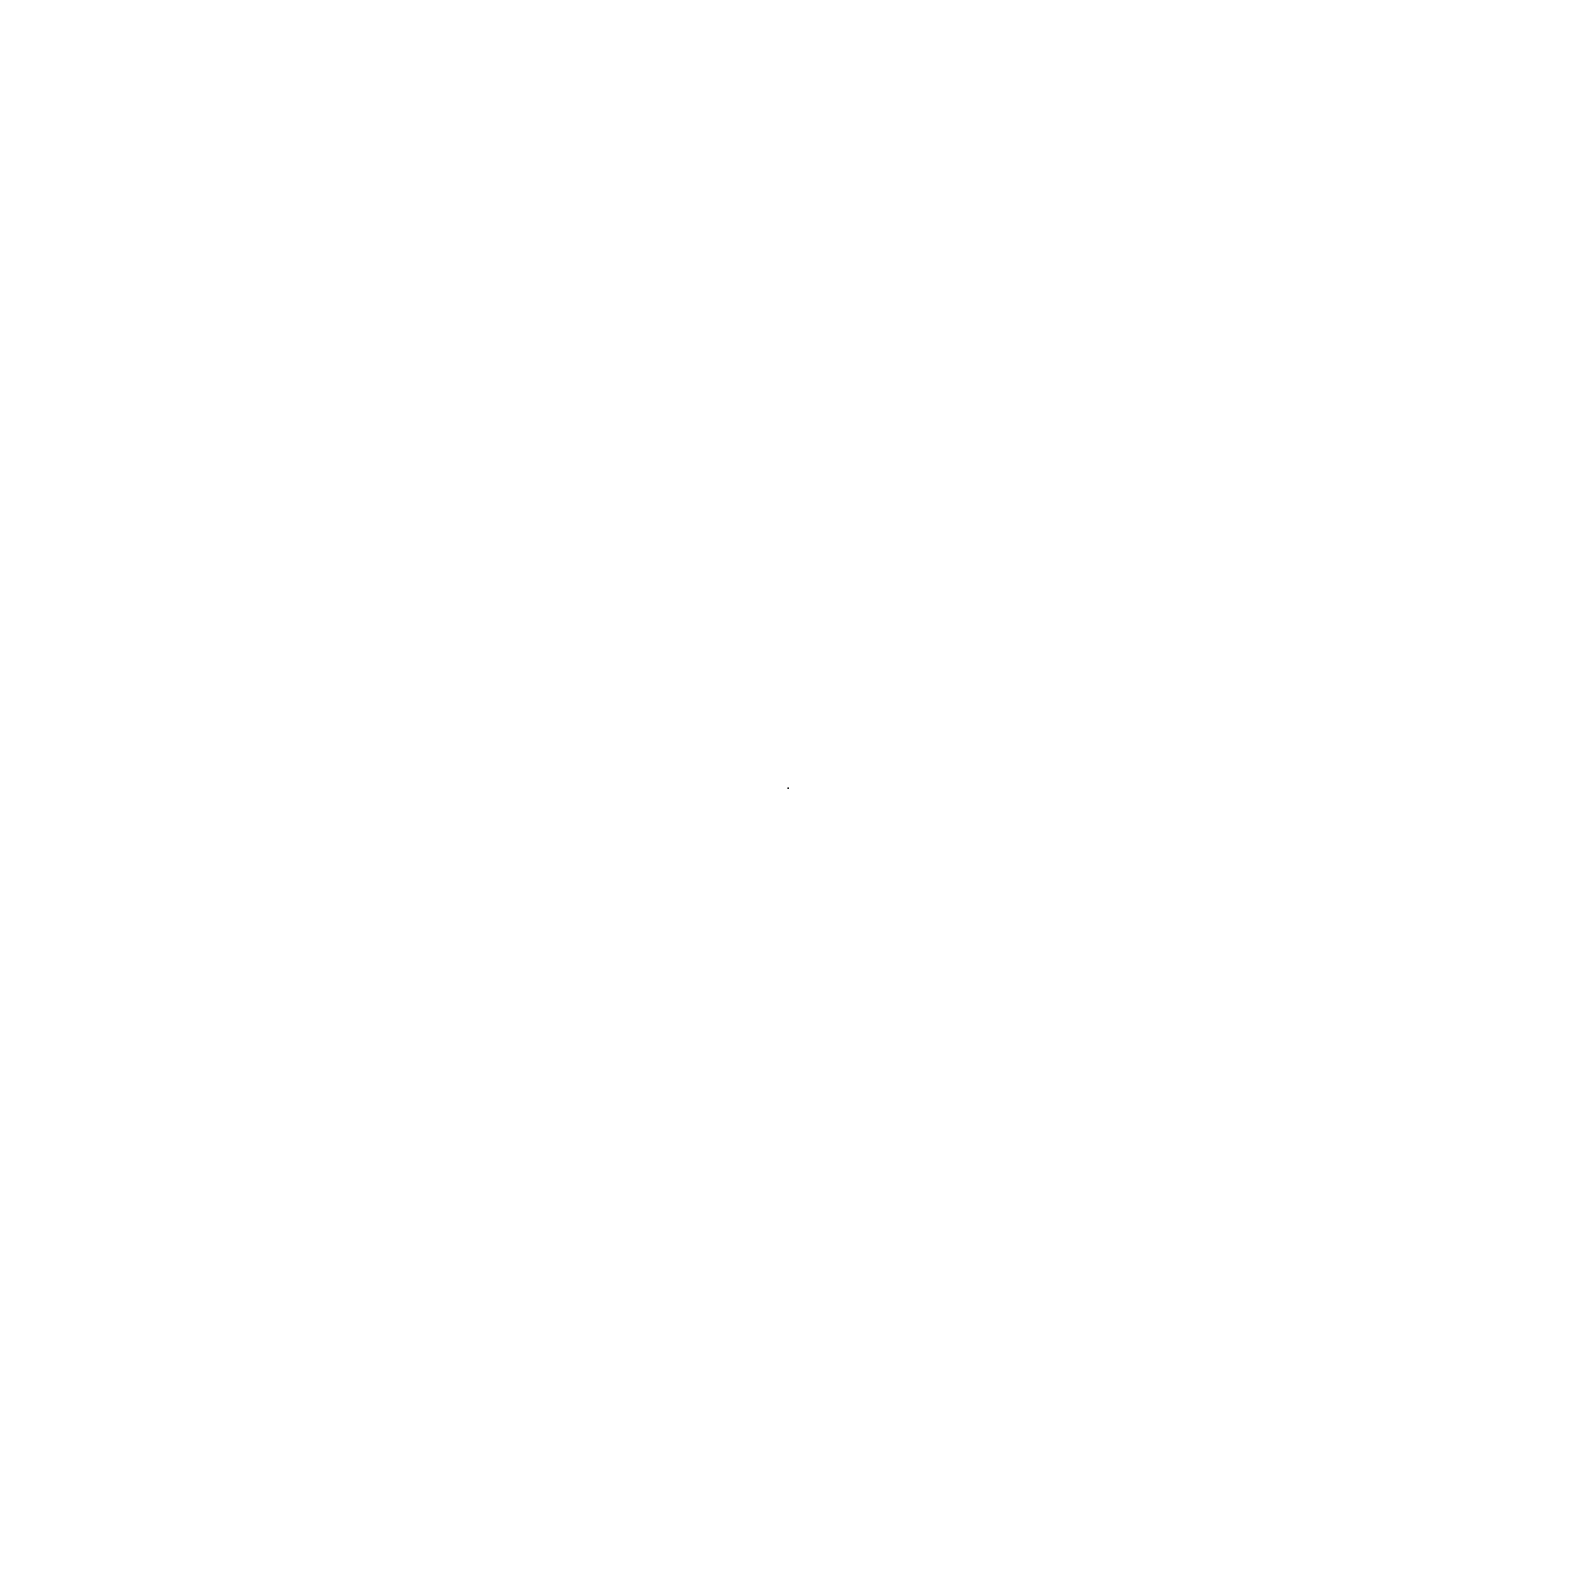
# Model space of a CAD drawing. Header units: inches. Extents: x -324 to 0, y -56 to 0.
# Drawn here: x 0 to 0, y 0 to 0 of the extents above.
import ezdxf

# ---------------------------------------------------------------- set-up
doc = ezdxf.new("R2010")
doc.units = ezdxf.units.IN
doc.header["$MEASUREMENT"] = 0
for name, color, linetype in [('corrected final table design v1_cup lights$outside diameter', 7, 'Continuous'), ('corrected final table design v1_Default', 7, 'Continuous'), ('corrected final table design v1_depths$1_4_', 7, 'Continuous'), ('corrected final table design v1_depths$3_4_', 7, 'Continuous'), ('corrected final table design v1_inside semi circle table', 7, 'Continuous'), ('corrected final table design v1_table legs', 7, 'Continuous')]:
    doc.layers.add(name, color=color, linetype=linetype)

msp = doc.modelspace()

# ---------------------------------------------------------------- linework, layer by layer
at = {"layer": 'corrected final table design v1_cup lights$outside diameter'}
msp.add_point((0, 0), dxfattribs=at)
at = {"layer": 'corrected final table design v1_Default'}
msp.add_point((0, 0), dxfattribs=at)
at = {"layer": 'corrected final table design v1_depths$1_4_'}
msp.add_point((0, 0), dxfattribs=at)
at = {"layer": 'corrected final table design v1_depths$3_4_'}
msp.add_point((0, 0), dxfattribs=at)
at = {"layer": 'corrected final table design v1_inside semi circle table'}
msp.add_point((0, 0), dxfattribs=at)
at = {"layer": 'corrected final table design v1_table legs'}
msp.add_point((0, 0), dxfattribs=at)

doc.saveas('drawing.dxf')
